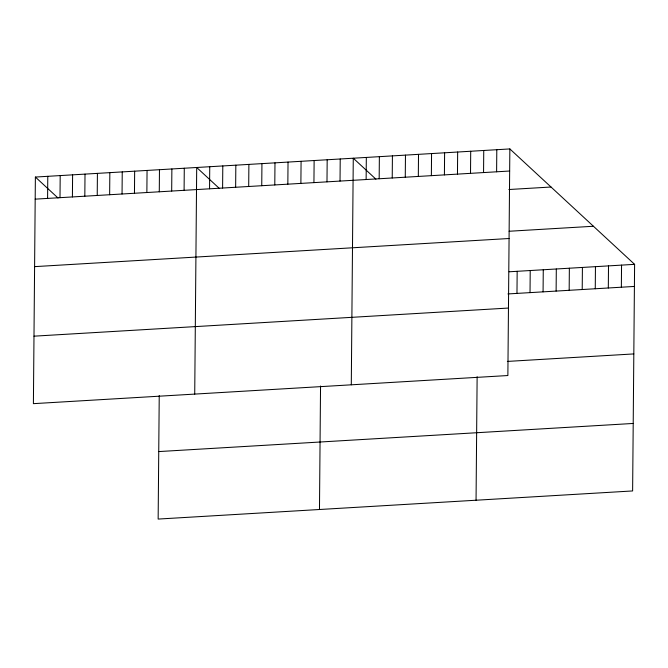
<?xml version="1.0" encoding="UTF-8"?>
<svg xmlns="http://www.w3.org/2000/svg" width="668" height="668" viewBox="0 0 668 668"><rect width="100%" height="100%" fill="white"/><g stroke="black" fill="none" stroke-linecap="round" stroke-linejoin="round"><path stroke-width="1" d="M35.379 177.053L33.4 403.656L507.872 375.533L509.851 148.931L35.379 177.053L58.024 198.004M47.595 198.413L47.787 176.319M60.003 197.678L60.195 175.584M72.411 196.943L72.603 174.849M84.819 196.208L85.011 174.114M97.227 195.473L97.419 173.379M109.644 194.739L109.836 172.645M122.052 193.996L122.244 171.91M134.46 193.261L134.652 171.175M146.868 192.526L147.06 170.44M159.276 191.791L159.468 169.705M159.234 395.565L158.149 519.069L632.621 490.947L634.6 264.344L509.851 148.931M171.684 191.056L171.876 168.962M184.092 190.322L184.284 168.227M194.722 394.095L196.701 167.493L219.338 188.443M209.552 188.81L209.744 166.724M222.603 188.042L222.795 165.948M235.645 187.265L235.837 165.171M248.696 186.497L248.888 164.403M261.747 185.721L261.939 163.627M274.79 184.944L274.982 162.858M287.841 184.176L288.033 162.082M300.884 183.399L301.084 161.305M313.935 182.623L314.127 160.537M319.471 509.5L320.548 386.004M326.986 181.855L327.178 159.761M340.029 181.078L340.221 158.984M351.293 384.81L353.272 158.216L375.917 179.158M366.131 179.533L366.323 157.439M379.173 178.757L379.366 156.671M392.225 177.989L392.417 155.894M405.267 177.212L405.468 155.118M418.318 176.435L418.51 154.35M431.369 175.667L431.561 153.573M444.412 174.891L444.604 152.805M457.463 174.123L457.655 152.028M470.514 173.346L470.706 151.252M476.05 500.223L477.127 376.727M483.557 172.569L483.749 150.484M496.608 171.801L496.8 149.707M516.974 293.394L517.166 271.308M530.025 292.626L530.217 270.532M543.076 291.849L543.268 269.763M556.118 291.081L556.31 268.987M569.169 290.304L569.361 268.21M582.212 289.528L582.413 267.442M595.263 288.76L595.455 266.666M608.314 287.983L608.506 265.889M621.357 287.215L621.549 265.121M35.187 199.147L509.651 171.025M508.857 189.52L551.016 187.023M509.125 231.253L593.434 226.26M34.594 266.632L509.066 238.509M509.141 271.784L634.6 264.344M507.939 293.937L634.408 286.438M33.993 336.171L508.457 308.048M507.354 361.421L633.815 353.923M158.742 451.576L633.214 423.454"/></g></svg>
